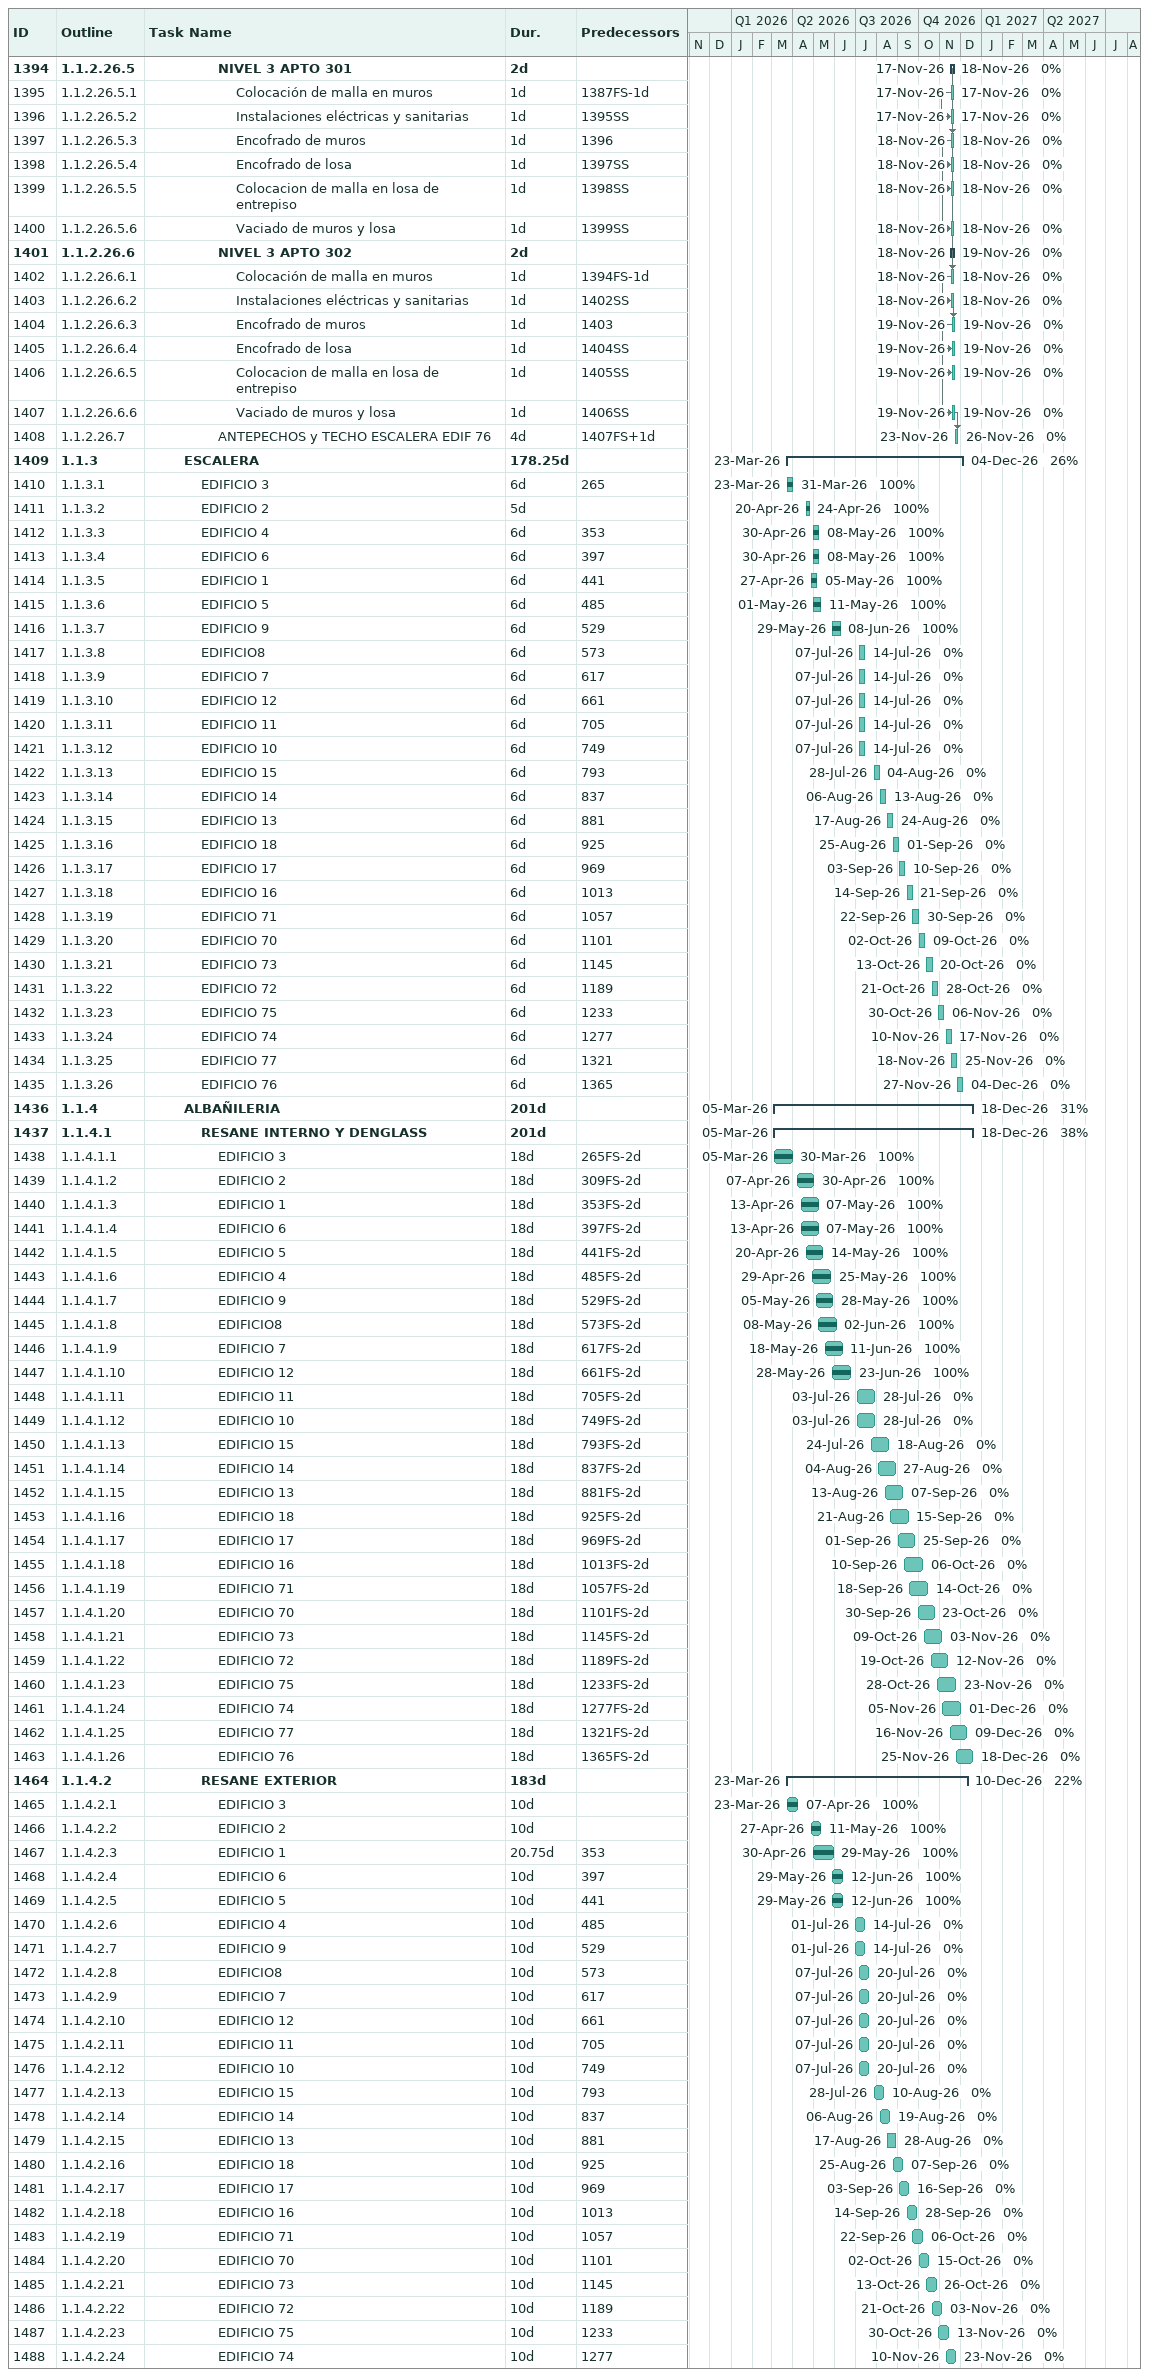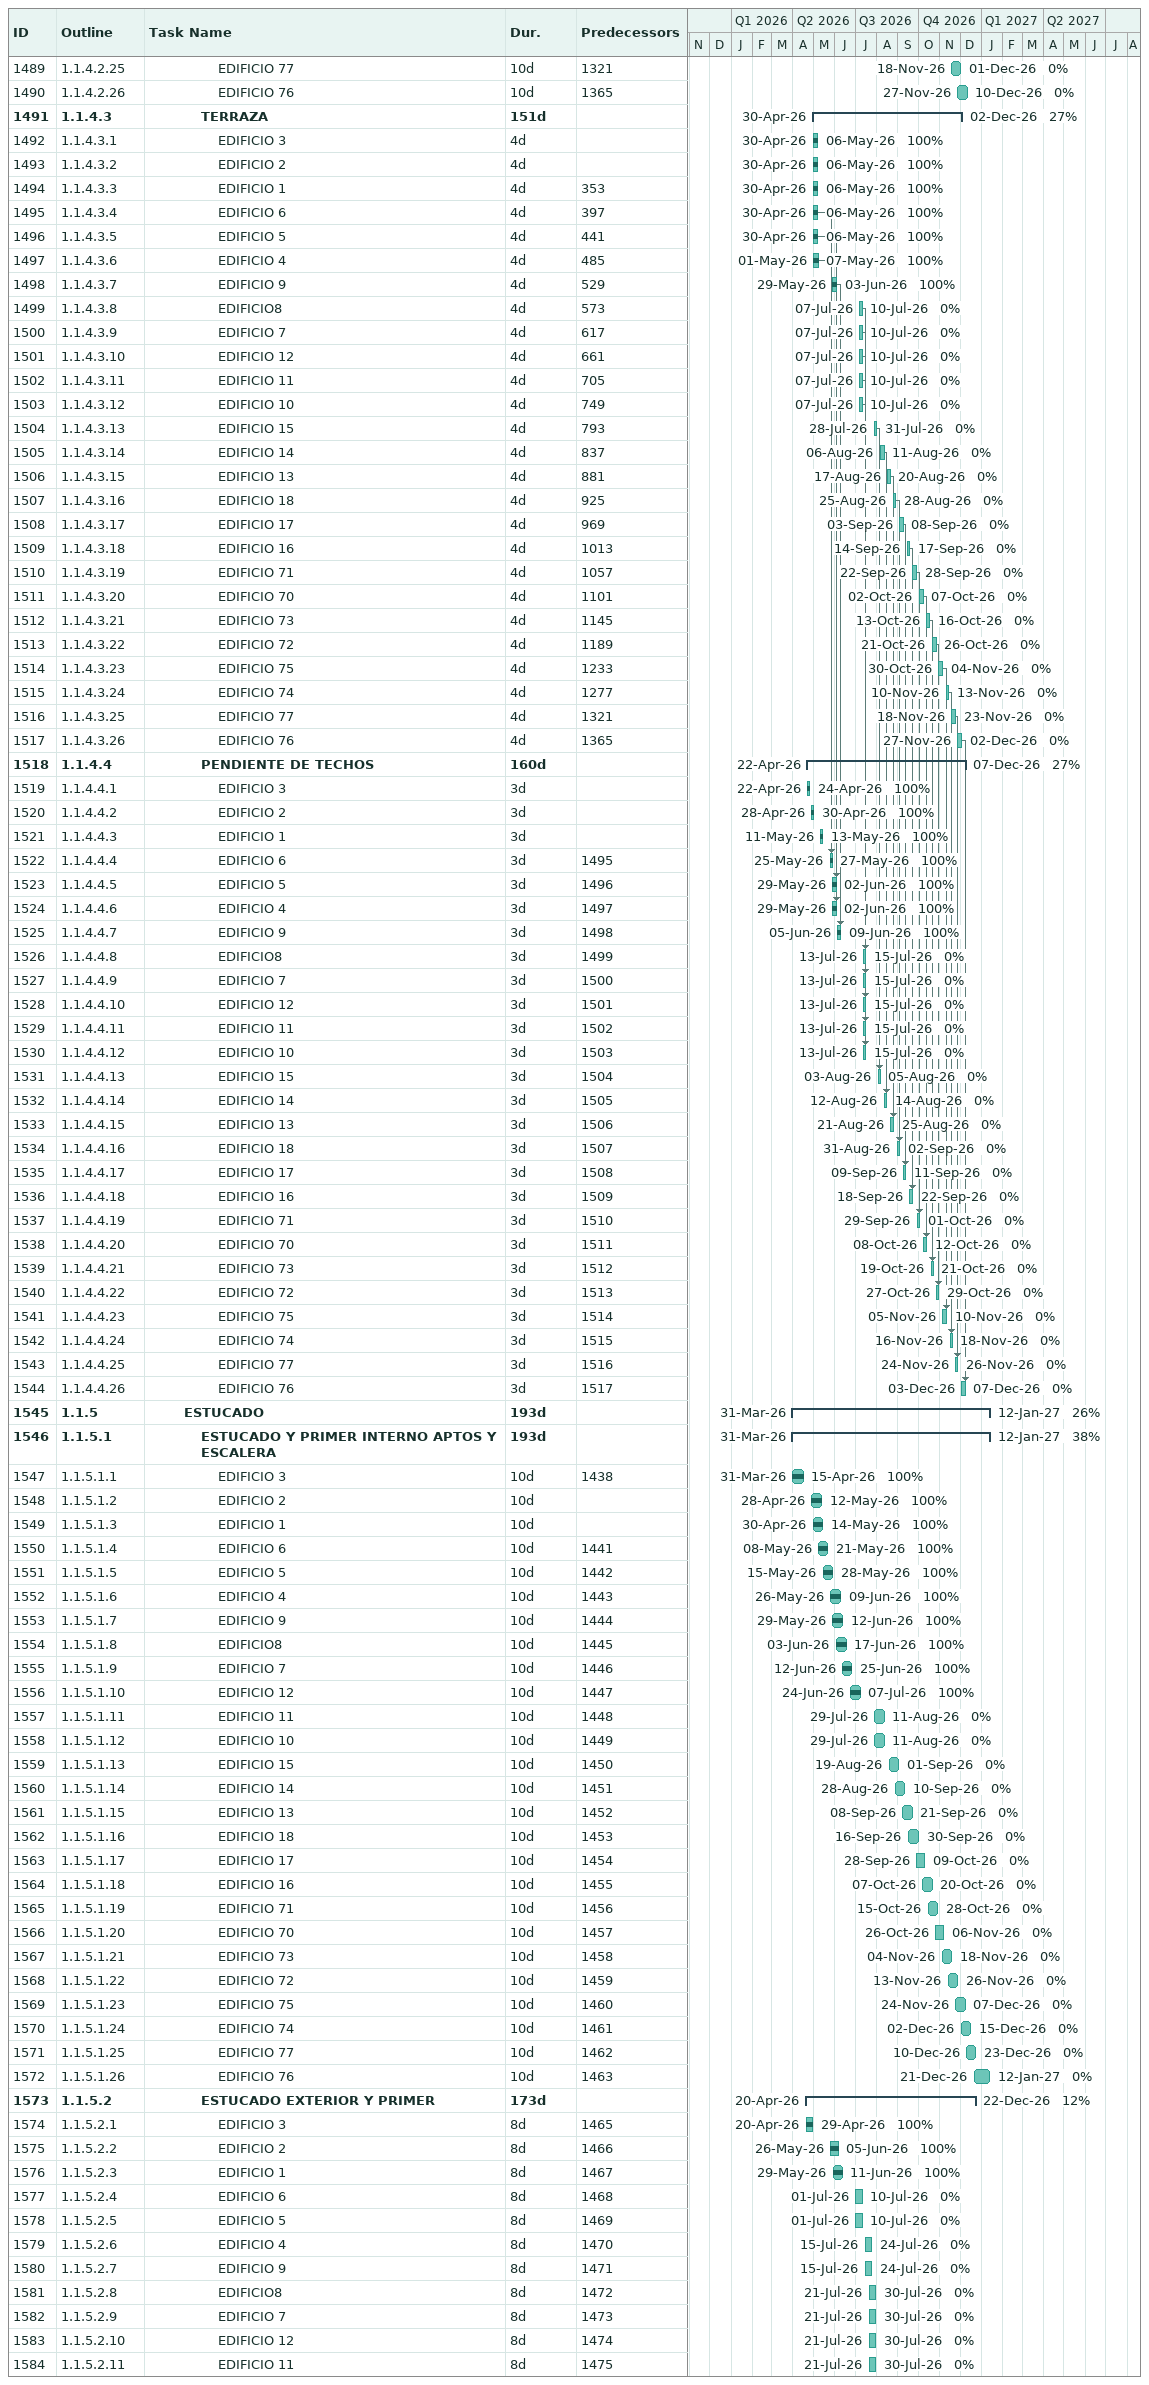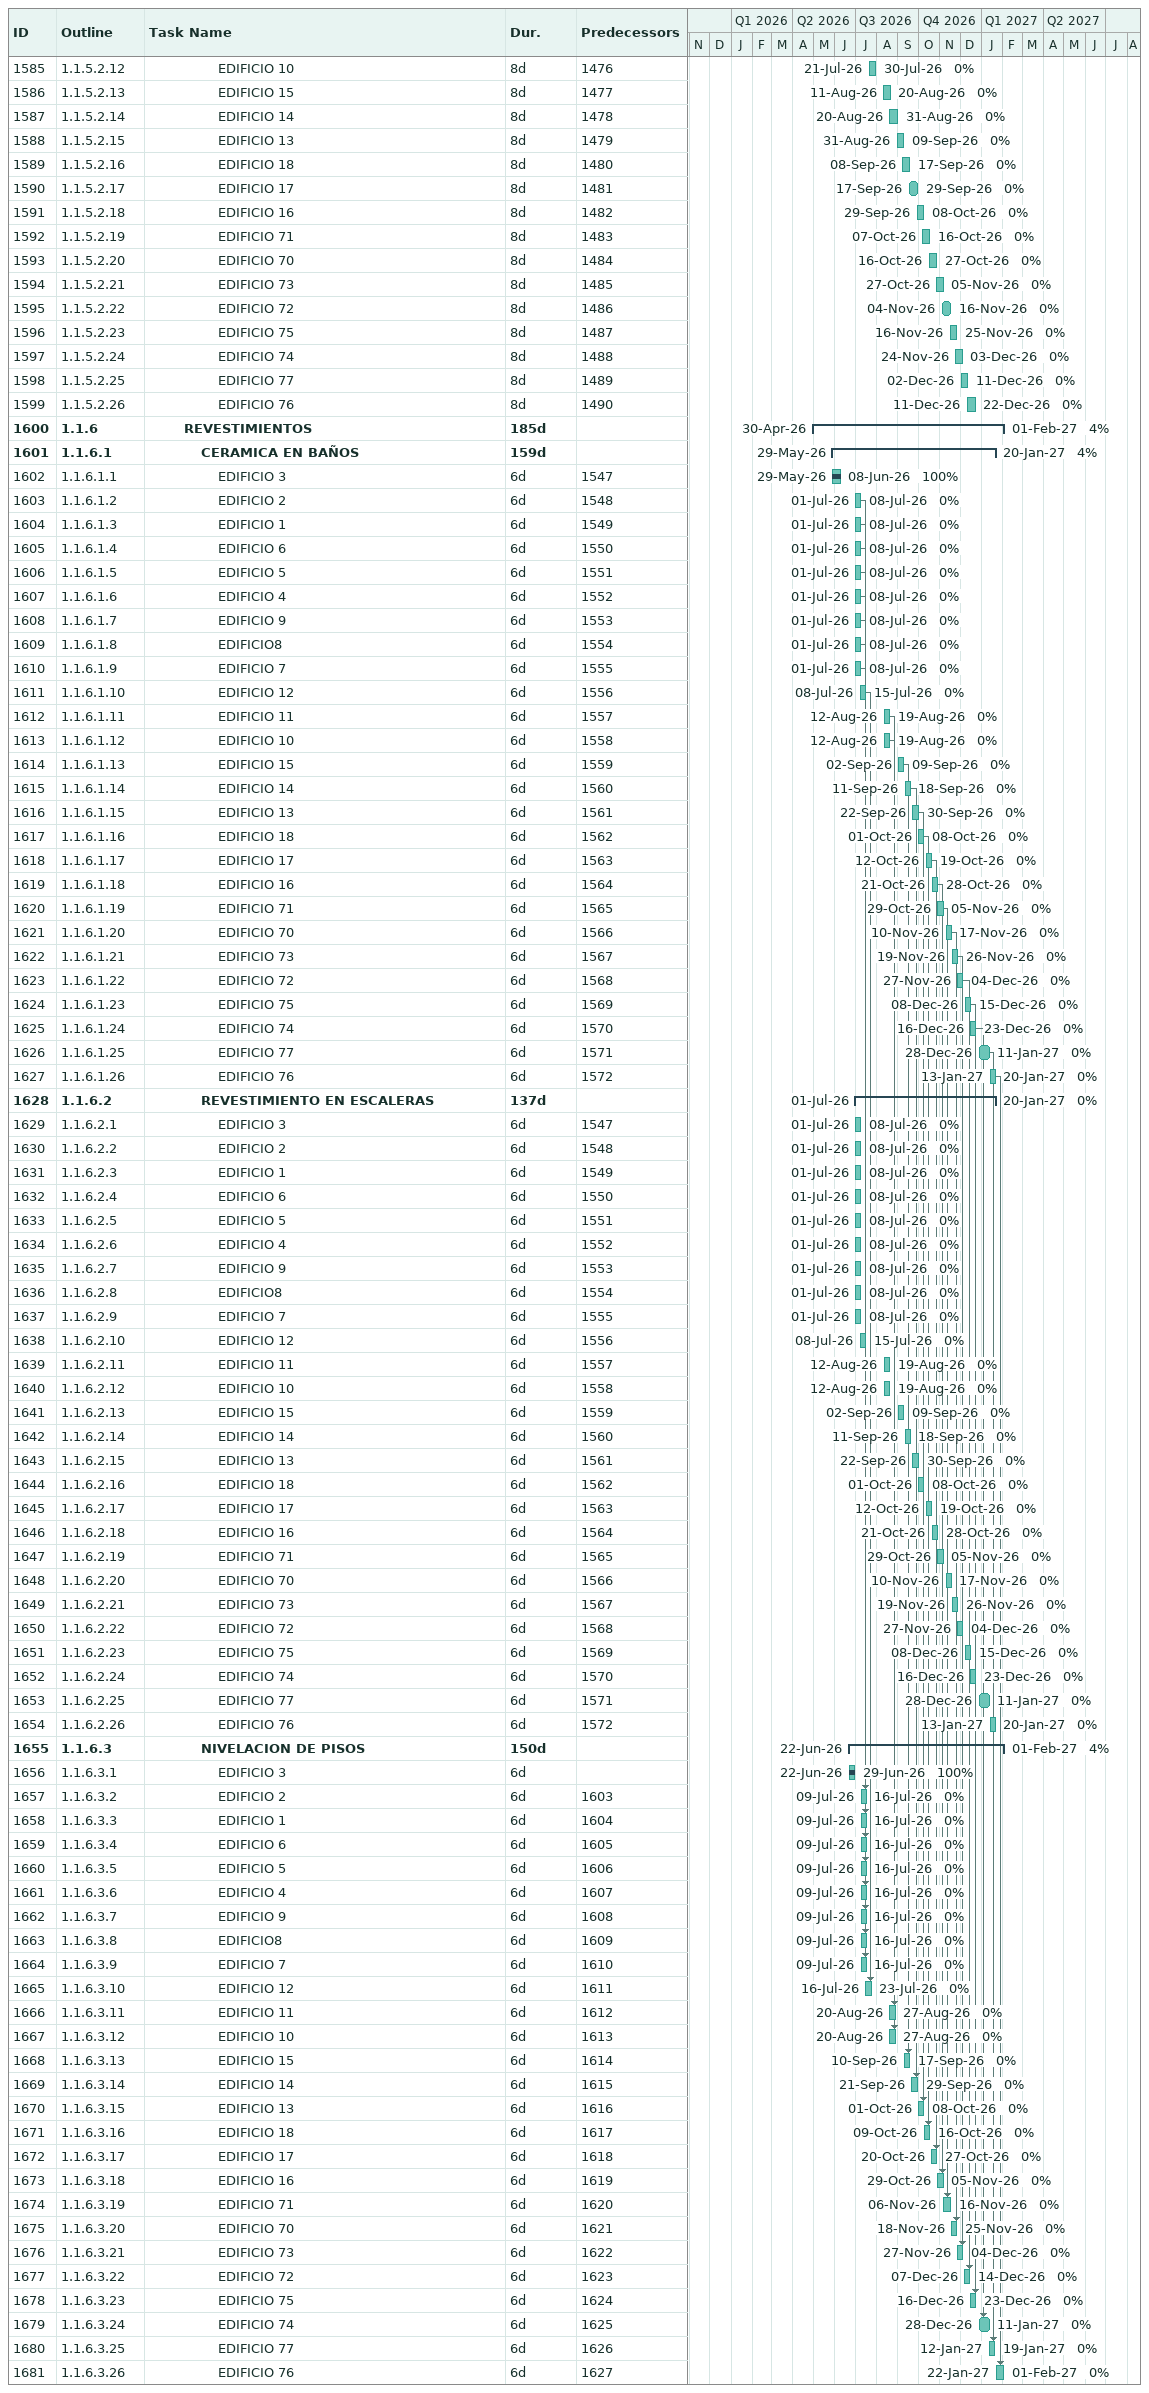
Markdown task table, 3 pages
| ID | WBS | Task | Duration | Start | Finish | Predecessors | % complete |
|---|---|---|---|---|---|---|---|
| 1394 | 1.1.2.26.5 | **NIVEL 3 APTO 301** | 2d | 2026-11-17 | 2026-11-18 |  | 0 |
| 1395 | 1.1.2.26.5.1 | Colocación de malla en muros | 1d | 2026-11-17 | 2026-11-17 | 1387FS-1d | 0 |
| 1396 | 1.1.2.26.5.2 | Instalaciones eléctricas y sanitarias | 1d | 2026-11-17 | 2026-11-17 | 1395SS | 0 |
| 1397 | 1.1.2.26.5.3 | Encofrado de muros | 1d | 2026-11-18 | 2026-11-18 | 1396 | 0 |
| 1398 | 1.1.2.26.5.4 | Encofrado de losa | 1d | 2026-11-18 | 2026-11-18 | 1397SS | 0 |
| 1399 | 1.1.2.26.5.5 | Colocacion de malla en losa de entrepiso | 1d | 2026-11-18 | 2026-11-18 | 1398SS | 0 |
| 1400 | 1.1.2.26.5.6 | Vaciado de muros y losa | 1d | 2026-11-18 | 2026-11-18 | 1399SS | 0 |
| 1401 | 1.1.2.26.6 | **NIVEL 3 APTO 302** | 2d | 2026-11-18 | 2026-11-19 |  | 0 |
| 1402 | 1.1.2.26.6.1 | Colocación de malla en muros | 1d | 2026-11-18 | 2026-11-18 | 1394FS-1d | 0 |
| 1403 | 1.1.2.26.6.2 | Instalaciones eléctricas y sanitarias | 1d | 2026-11-18 | 2026-11-18 | 1402SS | 0 |
| 1404 | 1.1.2.26.6.3 | Encofrado de muros | 1d | 2026-11-19 | 2026-11-19 | 1403 | 0 |
| 1405 | 1.1.2.26.6.4 | Encofrado de losa | 1d | 2026-11-19 | 2026-11-19 | 1404SS | 0 |
| 1406 | 1.1.2.26.6.5 | Colocacion de malla en losa de entrepiso | 1d | 2026-11-19 | 2026-11-19 | 1405SS | 0 |
| 1407 | 1.1.2.26.6.6 | Vaciado de muros y losa | 1d | 2026-11-19 | 2026-11-19 | 1406SS | 0 |
| 1408 | 1.1.2.26.7 | ANTEPECHOS y TECHO ESCALERA EDIF 76 | 4d | 2026-11-23 | 2026-11-26 | 1407FS+1d | 0 |
| 1409 | 1.1.3 | **ESCALERA** | 178.25d | 2026-03-23 | 2026-12-04 |  | 26 |
| 1410 | 1.1.3.1 | EDIFICIO 3 | 6d | 2026-03-23 | 2026-03-31 | 265 | 100 |
| 1411 | 1.1.3.2 | EDIFICIO 2 | 5d | 2026-04-20 | 2026-04-24 |  | 100 |
| 1412 | 1.1.3.3 | EDIFICIO 4 | 6d | 2026-04-30 | 2026-05-08 | 353 | 100 |
| 1413 | 1.1.3.4 | EDIFICIO 6 | 6d | 2026-04-30 | 2026-05-08 | 397 | 100 |
| 1414 | 1.1.3.5 | EDIFICIO 1 | 6d | 2026-04-27 | 2026-05-05 | 441 | 100 |
| 1415 | 1.1.3.6 | EDIFICIO 5 | 6d | 2026-05-01 | 2026-05-11 | 485 | 100 |
| 1416 | 1.1.3.7 | EDIFICIO 9 | 6d | 2026-05-29 | 2026-06-08 | 529 | 100 |
| 1417 | 1.1.3.8 | EDIFICIO8 | 6d | 2026-07-07 | 2026-07-14 | 573 | 0 |
| 1418 | 1.1.3.9 | EDIFICIO 7 | 6d | 2026-07-07 | 2026-07-14 | 617 | 0 |
| 1419 | 1.1.3.10 | EDIFICIO 12 | 6d | 2026-07-07 | 2026-07-14 | 661 | 0 |
| 1420 | 1.1.3.11 | EDIFICIO 11 | 6d | 2026-07-07 | 2026-07-14 | 705 | 0 |
| 1421 | 1.1.3.12 | EDIFICIO 10 | 6d | 2026-07-07 | 2026-07-14 | 749 | 0 |
| 1422 | 1.1.3.13 | EDIFICIO 15 | 6d | 2026-07-28 | 2026-08-04 | 793 | 0 |
| 1423 | 1.1.3.14 | EDIFICIO 14 | 6d | 2026-08-06 | 2026-08-13 | 837 | 0 |
| 1424 | 1.1.3.15 | EDIFICIO 13 | 6d | 2026-08-17 | 2026-08-24 | 881 | 0 |
| 1425 | 1.1.3.16 | EDIFICIO 18 | 6d | 2026-08-25 | 2026-09-01 | 925 | 0 |
| 1426 | 1.1.3.17 | EDIFICIO 17 | 6d | 2026-09-03 | 2026-09-10 | 969 | 0 |
| 1427 | 1.1.3.18 | EDIFICIO 16 | 6d | 2026-09-14 | 2026-09-21 | 1013 | 0 |
| 1428 | 1.1.3.19 | EDIFICIO 71 | 6d | 2026-09-22 | 2026-09-30 | 1057 | 0 |
| 1429 | 1.1.3.20 | EDIFICIO 70 | 6d | 2026-10-02 | 2026-10-09 | 1101 | 0 |
| 1430 | 1.1.3.21 | EDIFICIO 73 | 6d | 2026-10-13 | 2026-10-20 | 1145 | 0 |
| 1431 | 1.1.3.22 | EDIFICIO 72 | 6d | 2026-10-21 | 2026-10-28 | 1189 | 0 |
| 1432 | 1.1.3.23 | EDIFICIO 75 | 6d | 2026-10-30 | 2026-11-06 | 1233 | 0 |
| 1433 | 1.1.3.24 | EDIFICIO 74 | 6d | 2026-11-10 | 2026-11-17 | 1277 | 0 |
| 1434 | 1.1.3.25 | EDIFICIO 77 | 6d | 2026-11-18 | 2026-11-25 | 1321 | 0 |
| 1435 | 1.1.3.26 | EDIFICIO 76 | 6d | 2026-11-27 | 2026-12-04 | 1365 | 0 |
| 1436 | 1.1.4 | **ALBAÑILERIA** | 201d | 2026-03-05 | 2026-12-18 |  | 31 |
| 1437 | 1.1.4.1 | **RESANE INTERNO Y DENGLASS** | 201d | 2026-03-05 | 2026-12-18 |  | 38 |
| 1438 | 1.1.4.1.1 | EDIFICIO 3 | 18d | 2026-03-05 | 2026-03-30 | 265FS-2d | 100 |
| 1439 | 1.1.4.1.2 | EDIFICIO 2 | 18d | 2026-04-07 | 2026-04-30 | 309FS-2d | 100 |
| 1440 | 1.1.4.1.3 | EDIFICIO 1 | 18d | 2026-04-13 | 2026-05-07 | 353FS-2d | 100 |
| 1441 | 1.1.4.1.4 | EDIFICIO 6 | 18d | 2026-04-13 | 2026-05-07 | 397FS-2d | 100 |
| 1442 | 1.1.4.1.5 | EDIFICIO 5 | 18d | 2026-04-20 | 2026-05-14 | 441FS-2d | 100 |
| 1443 | 1.1.4.1.6 | EDIFICIO 4 | 18d | 2026-04-29 | 2026-05-25 | 485FS-2d | 100 |
| 1444 | 1.1.4.1.7 | EDIFICIO 9 | 18d | 2026-05-05 | 2026-05-28 | 529FS-2d | 100 |
| 1445 | 1.1.4.1.8 | EDIFICIO8 | 18d | 2026-05-08 | 2026-06-02 | 573FS-2d | 100 |
| 1446 | 1.1.4.1.9 | EDIFICIO 7 | 18d | 2026-05-18 | 2026-06-11 | 617FS-2d | 100 |
| 1447 | 1.1.4.1.10 | EDIFICIO 12 | 18d | 2026-05-28 | 2026-06-23 | 661FS-2d | 100 |
| 1448 | 1.1.4.1.11 | EDIFICIO 11 | 18d | 2026-07-03 | 2026-07-28 | 705FS-2d | 0 |
| 1449 | 1.1.4.1.12 | EDIFICIO 10 | 18d | 2026-07-03 | 2026-07-28 | 749FS-2d | 0 |
| 1450 | 1.1.4.1.13 | EDIFICIO 15 | 18d | 2026-07-24 | 2026-08-18 | 793FS-2d | 0 |
| 1451 | 1.1.4.1.14 | EDIFICIO 14 | 18d | 2026-08-04 | 2026-08-27 | 837FS-2d | 0 |
| 1452 | 1.1.4.1.15 | EDIFICIO 13 | 18d | 2026-08-13 | 2026-09-07 | 881FS-2d | 0 |
| 1453 | 1.1.4.1.16 | EDIFICIO 18 | 18d | 2026-08-21 | 2026-09-15 | 925FS-2d | 0 |
| 1454 | 1.1.4.1.17 | EDIFICIO 17 | 18d | 2026-09-01 | 2026-09-25 | 969FS-2d | 0 |
| 1455 | 1.1.4.1.18 | EDIFICIO 16 | 18d | 2026-09-10 | 2026-10-06 | 1013FS-2d | 0 |
| 1456 | 1.1.4.1.19 | EDIFICIO 71 | 18d | 2026-09-18 | 2026-10-14 | 1057FS-2d | 0 |
| 1457 | 1.1.4.1.20 | EDIFICIO 70 | 18d | 2026-09-30 | 2026-10-23 | 1101FS-2d | 0 |
| 1458 | 1.1.4.1.21 | EDIFICIO 73 | 18d | 2026-10-09 | 2026-11-03 | 1145FS-2d | 0 |
| 1459 | 1.1.4.1.22 | EDIFICIO 72 | 18d | 2026-10-19 | 2026-11-12 | 1189FS-2d | 0 |
| 1460 | 1.1.4.1.23 | EDIFICIO 75 | 18d | 2026-10-28 | 2026-11-23 | 1233FS-2d | 0 |
| 1461 | 1.1.4.1.24 | EDIFICIO 74 | 18d | 2026-11-05 | 2026-12-01 | 1277FS-2d | 0 |
| 1462 | 1.1.4.1.25 | EDIFICIO 77 | 18d | 2026-11-16 | 2026-12-09 | 1321FS-2d | 0 |
| 1463 | 1.1.4.1.26 | EDIFICIO 76 | 18d | 2026-11-25 | 2026-12-18 | 1365FS-2d | 0 |
| 1464 | 1.1.4.2 | **RESANE EXTERIOR** | 183d | 2026-03-23 | 2026-12-10 |  | 22 |
| 1465 | 1.1.4.2.1 | EDIFICIO 3 | 10d | 2026-03-23 | 2026-04-07 |  | 100 |
| 1466 | 1.1.4.2.2 | EDIFICIO 2 | 10d | 2026-04-27 | 2026-05-11 |  | 100 |
| 1467 | 1.1.4.2.3 | EDIFICIO 1 | 20.75d | 2026-04-30 | 2026-05-29 | 353 | 100 |
| 1468 | 1.1.4.2.4 | EDIFICIO 6 | 10d | 2026-05-29 | 2026-06-12 | 397 | 100 |
| 1469 | 1.1.4.2.5 | EDIFICIO 5 | 10d | 2026-05-29 | 2026-06-12 | 441 | 100 |
| 1470 | 1.1.4.2.6 | EDIFICIO 4 | 10d | 2026-07-01 | 2026-07-14 | 485 | 0 |
| 1471 | 1.1.4.2.7 | EDIFICIO 9 | 10d | 2026-07-01 | 2026-07-14 | 529 | 0 |
| 1472 | 1.1.4.2.8 | EDIFICIO8 | 10d | 2026-07-07 | 2026-07-20 | 573 | 0 |
| 1473 | 1.1.4.2.9 | EDIFICIO 7 | 10d | 2026-07-07 | 2026-07-20 | 617 | 0 |
| 1474 | 1.1.4.2.10 | EDIFICIO 12 | 10d | 2026-07-07 | 2026-07-20 | 661 | 0 |
| 1475 | 1.1.4.2.11 | EDIFICIO 11 | 10d | 2026-07-07 | 2026-07-20 | 705 | 0 |
| 1476 | 1.1.4.2.12 | EDIFICIO 10 | 10d | 2026-07-07 | 2026-07-20 | 749 | 0 |
| 1477 | 1.1.4.2.13 | EDIFICIO 15 | 10d | 2026-07-28 | 2026-08-10 | 793 | 0 |
| 1478 | 1.1.4.2.14 | EDIFICIO 14 | 10d | 2026-08-06 | 2026-08-19 | 837 | 0 |
| 1479 | 1.1.4.2.15 | EDIFICIO 13 | 10d | 2026-08-17 | 2026-08-28 | 881 | 0 |
| 1480 | 1.1.4.2.16 | EDIFICIO 18 | 10d | 2026-08-25 | 2026-09-07 | 925 | 0 |
| 1481 | 1.1.4.2.17 | EDIFICIO 17 | 10d | 2026-09-03 | 2026-09-16 | 969 | 0 |
| 1482 | 1.1.4.2.18 | EDIFICIO 16 | 10d | 2026-09-14 | 2026-09-28 | 1013 | 0 |
| 1483 | 1.1.4.2.19 | EDIFICIO 71 | 10d | 2026-09-22 | 2026-10-06 | 1057 | 0 |
| 1484 | 1.1.4.2.20 | EDIFICIO 70 | 10d | 2026-10-02 | 2026-10-15 | 1101 | 0 |
| 1485 | 1.1.4.2.21 | EDIFICIO 73 | 10d | 2026-10-13 | 2026-10-26 | 1145 | 0 |
| 1486 | 1.1.4.2.22 | EDIFICIO 72 | 10d | 2026-10-21 | 2026-11-03 | 1189 | 0 |
| 1487 | 1.1.4.2.23 | EDIFICIO 75 | 10d | 2026-10-30 | 2026-11-13 | 1233 | 0 |
| 1488 | 1.1.4.2.24 | EDIFICIO 74 | 10d | 2026-11-10 | 2026-11-23 | 1277 | 0 |
| 1489 | 1.1.4.2.25 | EDIFICIO 77 | 10d | 2026-11-18 | 2026-12-01 | 1321 | 0 |
| 1490 | 1.1.4.2.26 | EDIFICIO 76 | 10d | 2026-11-27 | 2026-12-10 | 1365 | 0 |
| 1491 | 1.1.4.3 | **TERRAZA** | 151d | 2026-04-30 | 2026-12-02 |  | 27 |
| 1492 | 1.1.4.3.1 | EDIFICIO 3 | 4d | 2026-04-30 | 2026-05-06 |  | 100 |
| 1493 | 1.1.4.3.2 | EDIFICIO 2 | 4d | 2026-04-30 | 2026-05-06 |  | 100 |
| 1494 | 1.1.4.3.3 | EDIFICIO 1 | 4d | 2026-04-30 | 2026-05-06 | 353 | 100 |
| 1495 | 1.1.4.3.4 | EDIFICIO 6 | 4d | 2026-04-30 | 2026-05-06 | 397 | 100 |
| 1496 | 1.1.4.3.5 | EDIFICIO 5 | 4d | 2026-04-30 | 2026-05-06 | 441 | 100 |
| 1497 | 1.1.4.3.6 | EDIFICIO 4 | 4d | 2026-05-01 | 2026-05-07 | 485 | 100 |
| 1498 | 1.1.4.3.7 | EDIFICIO 9 | 4d | 2026-05-29 | 2026-06-03 | 529 | 100 |
| 1499 | 1.1.4.3.8 | EDIFICIO8 | 4d | 2026-07-07 | 2026-07-10 | 573 | 0 |
| 1500 | 1.1.4.3.9 | EDIFICIO 7 | 4d | 2026-07-07 | 2026-07-10 | 617 | 0 |
| 1501 | 1.1.4.3.10 | EDIFICIO 12 | 4d | 2026-07-07 | 2026-07-10 | 661 | 0 |
| 1502 | 1.1.4.3.11 | EDIFICIO 11 | 4d | 2026-07-07 | 2026-07-10 | 705 | 0 |
| 1503 | 1.1.4.3.12 | EDIFICIO 10 | 4d | 2026-07-07 | 2026-07-10 | 749 | 0 |
| 1504 | 1.1.4.3.13 | EDIFICIO 15 | 4d | 2026-07-28 | 2026-07-31 | 793 | 0 |
| 1505 | 1.1.4.3.14 | EDIFICIO 14 | 4d | 2026-08-06 | 2026-08-11 | 837 | 0 |
| 1506 | 1.1.4.3.15 | EDIFICIO 13 | 4d | 2026-08-17 | 2026-08-20 | 881 | 0 |
| 1507 | 1.1.4.3.16 | EDIFICIO 18 | 4d | 2026-08-25 | 2026-08-28 | 925 | 0 |
| 1508 | 1.1.4.3.17 | EDIFICIO 17 | 4d | 2026-09-03 | 2026-09-08 | 969 | 0 |
| 1509 | 1.1.4.3.18 | EDIFICIO 16 | 4d | 2026-09-14 | 2026-09-17 | 1013 | 0 |
| 1510 | 1.1.4.3.19 | EDIFICIO 71 | 4d | 2026-09-22 | 2026-09-28 | 1057 | 0 |
| 1511 | 1.1.4.3.20 | EDIFICIO 70 | 4d | 2026-10-02 | 2026-10-07 | 1101 | 0 |
| 1512 | 1.1.4.3.21 | EDIFICIO 73 | 4d | 2026-10-13 | 2026-10-16 | 1145 | 0 |
| 1513 | 1.1.4.3.22 | EDIFICIO 72 | 4d | 2026-10-21 | 2026-10-26 | 1189 | 0 |
| 1514 | 1.1.4.3.23 | EDIFICIO 75 | 4d | 2026-10-30 | 2026-11-04 | 1233 | 0 |
| 1515 | 1.1.4.3.24 | EDIFICIO 74 | 4d | 2026-11-10 | 2026-11-13 | 1277 | 0 |
| 1516 | 1.1.4.3.25 | EDIFICIO 77 | 4d | 2026-11-18 | 2026-11-23 | 1321 | 0 |
| 1517 | 1.1.4.3.26 | EDIFICIO 76 | 4d | 2026-11-27 | 2026-12-02 | 1365 | 0 |
| 1518 | 1.1.4.4 | **PENDIENTE DE TECHOS** | 160d | 2026-04-22 | 2026-12-07 |  | 27 |
| 1519 | 1.1.4.4.1 | EDIFICIO 3 | 3d | 2026-04-22 | 2026-04-24 |  | 100 |
| 1520 | 1.1.4.4.2 | EDIFICIO 2 | 3d | 2026-04-28 | 2026-04-30 |  | 100 |
| 1521 | 1.1.4.4.3 | EDIFICIO 1 | 3d | 2026-05-11 | 2026-05-13 |  | 100 |
| 1522 | 1.1.4.4.4 | EDIFICIO 6 | 3d | 2026-05-25 | 2026-05-27 | 1495 | 100 |
| 1523 | 1.1.4.4.5 | EDIFICIO 5 | 3d | 2026-05-29 | 2026-06-02 | 1496 | 100 |
| 1524 | 1.1.4.4.6 | EDIFICIO 4 | 3d | 2026-05-29 | 2026-06-02 | 1497 | 100 |
| 1525 | 1.1.4.4.7 | EDIFICIO 9 | 3d | 2026-06-05 | 2026-06-09 | 1498 | 100 |
| 1526 | 1.1.4.4.8 | EDIFICIO8 | 3d | 2026-07-13 | 2026-07-15 | 1499 | 0 |
| 1527 | 1.1.4.4.9 | EDIFICIO 7 | 3d | 2026-07-13 | 2026-07-15 | 1500 | 0 |
| 1528 | 1.1.4.4.10 | EDIFICIO 12 | 3d | 2026-07-13 | 2026-07-15 | 1501 | 0 |
| 1529 | 1.1.4.4.11 | EDIFICIO 11 | 3d | 2026-07-13 | 2026-07-15 | 1502 | 0 |
| 1530 | 1.1.4.4.12 | EDIFICIO 10 | 3d | 2026-07-13 | 2026-07-15 | 1503 | 0 |
| 1531 | 1.1.4.4.13 | EDIFICIO 15 | 3d | 2026-08-03 | 2026-08-05 | 1504 | 0 |
| 1532 | 1.1.4.4.14 | EDIFICIO 14 | 3d | 2026-08-12 | 2026-08-14 | 1505 | 0 |
| 1533 | 1.1.4.4.15 | EDIFICIO 13 | 3d | 2026-08-21 | 2026-08-25 | 1506 | 0 |
| 1534 | 1.1.4.4.16 | EDIFICIO 18 | 3d | 2026-08-31 | 2026-09-02 | 1507 | 0 |
| 1535 | 1.1.4.4.17 | EDIFICIO 17 | 3d | 2026-09-09 | 2026-09-11 | 1508 | 0 |
| 1536 | 1.1.4.4.18 | EDIFICIO 16 | 3d | 2026-09-18 | 2026-09-22 | 1509 | 0 |
| 1537 | 1.1.4.4.19 | EDIFICIO 71 | 3d | 2026-09-29 | 2026-10-01 | 1510 | 0 |
| 1538 | 1.1.4.4.20 | EDIFICIO 70 | 3d | 2026-10-08 | 2026-10-12 | 1511 | 0 |
| 1539 | 1.1.4.4.21 | EDIFICIO 73 | 3d | 2026-10-19 | 2026-10-21 | 1512 | 0 |
| 1540 | 1.1.4.4.22 | EDIFICIO 72 | 3d | 2026-10-27 | 2026-10-29 | 1513 | 0 |
| 1541 | 1.1.4.4.23 | EDIFICIO 75 | 3d | 2026-11-05 | 2026-11-10 | 1514 | 0 |
| 1542 | 1.1.4.4.24 | EDIFICIO 74 | 3d | 2026-11-16 | 2026-11-18 | 1515 | 0 |
| 1543 | 1.1.4.4.25 | EDIFICIO 77 | 3d | 2026-11-24 | 2026-11-26 | 1516 | 0 |
| 1544 | 1.1.4.4.26 | EDIFICIO 76 | 3d | 2026-12-03 | 2026-12-07 | 1517 | 0 |
| 1545 | 1.1.5 | **ESTUCADO** | 193d | 2026-03-31 | 2027-01-12 |  | 26 |
| 1546 | 1.1.5.1 | **ESTUCADO Y PRIMER INTERNO APTOS Y ESCALERA** | 193d | 2026-03-31 | 2027-01-12 |  | 38 |
| 1547 | 1.1.5.1.1 | EDIFICIO 3 | 10d | 2026-03-31 | 2026-04-15 | 1438 | 100 |
| 1548 | 1.1.5.1.2 | EDIFICIO 2 | 10d | 2026-04-28 | 2026-05-12 |  | 100 |
| 1549 | 1.1.5.1.3 | EDIFICIO 1 | 10d | 2026-04-30 | 2026-05-14 |  | 100 |
| 1550 | 1.1.5.1.4 | EDIFICIO 6 | 10d | 2026-05-08 | 2026-05-21 | 1441 | 100 |
| 1551 | 1.1.5.1.5 | EDIFICIO 5 | 10d | 2026-05-15 | 2026-05-28 | 1442 | 100 |
| 1552 | 1.1.5.1.6 | EDIFICIO 4 | 10d | 2026-05-26 | 2026-06-09 | 1443 | 100 |
| 1553 | 1.1.5.1.7 | EDIFICIO 9 | 10d | 2026-05-29 | 2026-06-12 | 1444 | 100 |
| 1554 | 1.1.5.1.8 | EDIFICIO8 | 10d | 2026-06-03 | 2026-06-17 | 1445 | 100 |
| 1555 | 1.1.5.1.9 | EDIFICIO 7 | 10d | 2026-06-12 | 2026-06-25 | 1446 | 100 |
| 1556 | 1.1.5.1.10 | EDIFICIO 12 | 10d | 2026-06-24 | 2026-07-07 | 1447 | 100 |
| 1557 | 1.1.5.1.11 | EDIFICIO 11 | 10d | 2026-07-29 | 2026-08-11 | 1448 | 0 |
| 1558 | 1.1.5.1.12 | EDIFICIO 10 | 10d | 2026-07-29 | 2026-08-11 | 1449 | 0 |
| 1559 | 1.1.5.1.13 | EDIFICIO 15 | 10d | 2026-08-19 | 2026-09-01 | 1450 | 0 |
| 1560 | 1.1.5.1.14 | EDIFICIO 14 | 10d | 2026-08-28 | 2026-09-10 | 1451 | 0 |
| 1561 | 1.1.5.1.15 | EDIFICIO 13 | 10d | 2026-09-08 | 2026-09-21 | 1452 | 0 |
| 1562 | 1.1.5.1.16 | EDIFICIO 18 | 10d | 2026-09-16 | 2026-09-30 | 1453 | 0 |
| 1563 | 1.1.5.1.17 | EDIFICIO 17 | 10d | 2026-09-28 | 2026-10-09 | 1454 | 0 |
| 1564 | 1.1.5.1.18 | EDIFICIO 16 | 10d | 2026-10-07 | 2026-10-20 | 1455 | 0 |
| 1565 | 1.1.5.1.19 | EDIFICIO 71 | 10d | 2026-10-15 | 2026-10-28 | 1456 | 0 |
| 1566 | 1.1.5.1.20 | EDIFICIO 70 | 10d | 2026-10-26 | 2026-11-06 | 1457 | 0 |
| 1567 | 1.1.5.1.21 | EDIFICIO 73 | 10d | 2026-11-04 | 2026-11-18 | 1458 | 0 |
| 1568 | 1.1.5.1.22 | EDIFICIO 72 | 10d | 2026-11-13 | 2026-11-26 | 1459 | 0 |
| 1569 | 1.1.5.1.23 | EDIFICIO 75 | 10d | 2026-11-24 | 2026-12-07 | 1460 | 0 |
| 1570 | 1.1.5.1.24 | EDIFICIO 74 | 10d | 2026-12-02 | 2026-12-15 | 1461 | 0 |
| 1571 | 1.1.5.1.25 | EDIFICIO 77 | 10d | 2026-12-10 | 2026-12-23 | 1462 | 0 |
| 1572 | 1.1.5.1.26 | EDIFICIO 76 | 10d | 2026-12-21 | 2027-01-12 | 1463 | 0 |
| 1573 | 1.1.5.2 | **ESTUCADO EXTERIOR Y PRIMER** | 173d | 2026-04-20 | 2026-12-22 |  | 12 |
| 1574 | 1.1.5.2.1 | EDIFICIO 3 | 8d | 2026-04-20 | 2026-04-29 | 1465 | 100 |
| 1575 | 1.1.5.2.2 | EDIFICIO 2 | 8d | 2026-05-26 | 2026-06-05 | 1466 | 100 |
| 1576 | 1.1.5.2.3 | EDIFICIO 1 | 8d | 2026-05-29 | 2026-06-11 | 1467 | 100 |
| 1577 | 1.1.5.2.4 | EDIFICIO 6 | 8d | 2026-07-01 | 2026-07-10 | 1468 | 0 |
| 1578 | 1.1.5.2.5 | EDIFICIO 5 | 8d | 2026-07-01 | 2026-07-10 | 1469 | 0 |
| 1579 | 1.1.5.2.6 | EDIFICIO 4 | 8d | 2026-07-15 | 2026-07-24 | 1470 | 0 |
| 1580 | 1.1.5.2.7 | EDIFICIO 9 | 8d | 2026-07-15 | 2026-07-24 | 1471 | 0 |
| 1581 | 1.1.5.2.8 | EDIFICIO8 | 8d | 2026-07-21 | 2026-07-30 | 1472 | 0 |
| 1582 | 1.1.5.2.9 | EDIFICIO 7 | 8d | 2026-07-21 | 2026-07-30 | 1473 | 0 |
| 1583 | 1.1.5.2.10 | EDIFICIO 12 | 8d | 2026-07-21 | 2026-07-30 | 1474 | 0 |
| 1584 | 1.1.5.2.11 | EDIFICIO 11 | 8d | 2026-07-21 | 2026-07-30 | 1475 | 0 |
| 1585 | 1.1.5.2.12 | EDIFICIO 10 | 8d | 2026-07-21 | 2026-07-30 | 1476 | 0 |
| 1586 | 1.1.5.2.13 | EDIFICIO 15 | 8d | 2026-08-11 | 2026-08-20 | 1477 | 0 |
| 1587 | 1.1.5.2.14 | EDIFICIO 14 | 8d | 2026-08-20 | 2026-08-31 | 1478 | 0 |
| 1588 | 1.1.5.2.15 | EDIFICIO 13 | 8d | 2026-08-31 | 2026-09-09 | 1479 | 0 |
| 1589 | 1.1.5.2.16 | EDIFICIO 18 | 8d | 2026-09-08 | 2026-09-17 | 1480 | 0 |
| 1590 | 1.1.5.2.17 | EDIFICIO 17 | 8d | 2026-09-17 | 2026-09-29 | 1481 | 0 |
| 1591 | 1.1.5.2.18 | EDIFICIO 16 | 8d | 2026-09-29 | 2026-10-08 | 1482 | 0 |
| 1592 | 1.1.5.2.19 | EDIFICIO 71 | 8d | 2026-10-07 | 2026-10-16 | 1483 | 0 |
| 1593 | 1.1.5.2.20 | EDIFICIO 70 | 8d | 2026-10-16 | 2026-10-27 | 1484 | 0 |
| 1594 | 1.1.5.2.21 | EDIFICIO 73 | 8d | 2026-10-27 | 2026-11-05 | 1485 | 0 |
| 1595 | 1.1.5.2.22 | EDIFICIO 72 | 8d | 2026-11-04 | 2026-11-16 | 1486 | 0 |
| 1596 | 1.1.5.2.23 | EDIFICIO 75 | 8d | 2026-11-16 | 2026-11-25 | 1487 | 0 |
| 1597 | 1.1.5.2.24 | EDIFICIO 74 | 8d | 2026-11-24 | 2026-12-03 | 1488 | 0 |
| 1598 | 1.1.5.2.25 | EDIFICIO 77 | 8d | 2026-12-02 | 2026-12-11 | 1489 | 0 |
| 1599 | 1.1.5.2.26 | EDIFICIO 76 | 8d | 2026-12-11 | 2026-12-22 | 1490 | 0 |
| 1600 | 1.1.6 | **REVESTIMIENTOS** | 185d | 2026-04-30 | 2027-02-01 |  | 4 |
| 1601 | 1.1.6.1 | **CERAMICA EN BAÑOS** | 159d | 2026-05-29 | 2027-01-20 |  | 4 |
| 1602 | 1.1.6.1.1 | EDIFICIO 3 | 6d | 2026-05-29 | 2026-06-08 | 1547 | 100 |
| 1603 | 1.1.6.1.2 | EDIFICIO 2 | 6d | 2026-07-01 | 2026-07-08 | 1548 | 0 |
| 1604 | 1.1.6.1.3 | EDIFICIO 1 | 6d | 2026-07-01 | 2026-07-08 | 1549 | 0 |
| 1605 | 1.1.6.1.4 | EDIFICIO 6 | 6d | 2026-07-01 | 2026-07-08 | 1550 | 0 |
| 1606 | 1.1.6.1.5 | EDIFICIO 5 | 6d | 2026-07-01 | 2026-07-08 | 1551 | 0 |
| 1607 | 1.1.6.1.6 | EDIFICIO 4 | 6d | 2026-07-01 | 2026-07-08 | 1552 | 0 |
| 1608 | 1.1.6.1.7 | EDIFICIO 9 | 6d | 2026-07-01 | 2026-07-08 | 1553 | 0 |
| 1609 | 1.1.6.1.8 | EDIFICIO8 | 6d | 2026-07-01 | 2026-07-08 | 1554 | 0 |
| 1610 | 1.1.6.1.9 | EDIFICIO 7 | 6d | 2026-07-01 | 2026-07-08 | 1555 | 0 |
| 1611 | 1.1.6.1.10 | EDIFICIO 12 | 6d | 2026-07-08 | 2026-07-15 | 1556 | 0 |
| 1612 | 1.1.6.1.11 | EDIFICIO 11 | 6d | 2026-08-12 | 2026-08-19 | 1557 | 0 |
| 1613 | 1.1.6.1.12 | EDIFICIO 10 | 6d | 2026-08-12 | 2026-08-19 | 1558 | 0 |
| 1614 | 1.1.6.1.13 | EDIFICIO 15 | 6d | 2026-09-02 | 2026-09-09 | 1559 | 0 |
| 1615 | 1.1.6.1.14 | EDIFICIO 14 | 6d | 2026-09-11 | 2026-09-18 | 1560 | 0 |
| 1616 | 1.1.6.1.15 | EDIFICIO 13 | 6d | 2026-09-22 | 2026-09-30 | 1561 | 0 |
| 1617 | 1.1.6.1.16 | EDIFICIO 18 | 6d | 2026-10-01 | 2026-10-08 | 1562 | 0 |
| 1618 | 1.1.6.1.17 | EDIFICIO 17 | 6d | 2026-10-12 | 2026-10-19 | 1563 | 0 |
| 1619 | 1.1.6.1.18 | EDIFICIO 16 | 6d | 2026-10-21 | 2026-10-28 | 1564 | 0 |
| 1620 | 1.1.6.1.19 | EDIFICIO 71 | 6d | 2026-10-29 | 2026-11-05 | 1565 | 0 |
| 1621 | 1.1.6.1.20 | EDIFICIO 70 | 6d | 2026-11-10 | 2026-11-17 | 1566 | 0 |
| 1622 | 1.1.6.1.21 | EDIFICIO 73 | 6d | 2026-11-19 | 2026-11-26 | 1567 | 0 |
| 1623 | 1.1.6.1.22 | EDIFICIO 72 | 6d | 2026-11-27 | 2026-12-04 | 1568 | 0 |
| 1624 | 1.1.6.1.23 | EDIFICIO 75 | 6d | 2026-12-08 | 2026-12-15 | 1569 | 0 |
| 1625 | 1.1.6.1.24 | EDIFICIO 74 | 6d | 2026-12-16 | 2026-12-23 | 1570 | 0 |
| 1626 | 1.1.6.1.25 | EDIFICIO 77 | 6d | 2026-12-28 | 2027-01-11 | 1571 | 0 |
| 1627 | 1.1.6.1.26 | EDIFICIO 76 | 6d | 2027-01-13 | 2027-01-20 | 1572 | 0 |
| 1628 | 1.1.6.2 | **REVESTIMIENTO EN ESCALERAS** | 137d | 2026-07-01 | 2027-01-20 |  | 0 |
| 1629 | 1.1.6.2.1 | EDIFICIO 3 | 6d | 2026-07-01 | 2026-07-08 | 1547 | 0 |
| 1630 | 1.1.6.2.2 | EDIFICIO 2 | 6d | 2026-07-01 | 2026-07-08 | 1548 | 0 |
| 1631 | 1.1.6.2.3 | EDIFICIO 1 | 6d | 2026-07-01 | 2026-07-08 | 1549 | 0 |
| 1632 | 1.1.6.2.4 | EDIFICIO 6 | 6d | 2026-07-01 | 2026-07-08 | 1550 | 0 |
| 1633 | 1.1.6.2.5 | EDIFICIO 5 | 6d | 2026-07-01 | 2026-07-08 | 1551 | 0 |
| 1634 | 1.1.6.2.6 | EDIFICIO 4 | 6d | 2026-07-01 | 2026-07-08 | 1552 | 0 |
| 1635 | 1.1.6.2.7 | EDIFICIO 9 | 6d | 2026-07-01 | 2026-07-08 | 1553 | 0 |
| 1636 | 1.1.6.2.8 | EDIFICIO8 | 6d | 2026-07-01 | 2026-07-08 | 1554 | 0 |
| 1637 | 1.1.6.2.9 | EDIFICIO 7 | 6d | 2026-07-01 | 2026-07-08 | 1555 | 0 |
| 1638 | 1.1.6.2.10 | EDIFICIO 12 | 6d | 2026-07-08 | 2026-07-15 | 1556 | 0 |
| 1639 | 1.1.6.2.11 | EDIFICIO 11 | 6d | 2026-08-12 | 2026-08-19 | 1557 | 0 |
| 1640 | 1.1.6.2.12 | EDIFICIO 10 | 6d | 2026-08-12 | 2026-08-19 | 1558 | 0 |
| 1641 | 1.1.6.2.13 | EDIFICIO 15 | 6d | 2026-09-02 | 2026-09-09 | 1559 | 0 |
| 1642 | 1.1.6.2.14 | EDIFICIO 14 | 6d | 2026-09-11 | 2026-09-18 | 1560 | 0 |
| 1643 | 1.1.6.2.15 | EDIFICIO 13 | 6d | 2026-09-22 | 2026-09-30 | 1561 | 0 |
| 1644 | 1.1.6.2.16 | EDIFICIO 18 | 6d | 2026-10-01 | 2026-10-08 | 1562 | 0 |
| 1645 | 1.1.6.2.17 | EDIFICIO 17 | 6d | 2026-10-12 | 2026-10-19 | 1563 | 0 |
| 1646 | 1.1.6.2.18 | EDIFICIO 16 | 6d | 2026-10-21 | 2026-10-28 | 1564 | 0 |
| 1647 | 1.1.6.2.19 | EDIFICIO 71 | 6d | 2026-10-29 | 2026-11-05 | 1565 | 0 |
| 1648 | 1.1.6.2.20 | EDIFICIO 70 | 6d | 2026-11-10 | 2026-11-17 | 1566 | 0 |
| 1649 | 1.1.6.2.21 | EDIFICIO 73 | 6d | 2026-11-19 | 2026-11-26 | 1567 | 0 |
| 1650 | 1.1.6.2.22 | EDIFICIO 72 | 6d | 2026-11-27 | 2026-12-04 | 1568 | 0 |
| 1651 | 1.1.6.2.23 | EDIFICIO 75 | 6d | 2026-12-08 | 2026-12-15 | 1569 | 0 |
| 1652 | 1.1.6.2.24 | EDIFICIO 74 | 6d | 2026-12-16 | 2026-12-23 | 1570 | 0 |
| 1653 | 1.1.6.2.25 | EDIFICIO 77 | 6d | 2026-12-28 | 2027-01-11 | 1571 | 0 |
| 1654 | 1.1.6.2.26 | EDIFICIO 76 | 6d | 2027-01-13 | 2027-01-20 | 1572 | 0 |
| 1655 | 1.1.6.3 | **NIVELACION DE PISOS** | 150d | 2026-06-22 | 2027-02-01 |  | 4 |
| 1656 | 1.1.6.3.1 | EDIFICIO 3 | 6d | 2026-06-22 | 2026-06-29 |  | 100 |
| 1657 | 1.1.6.3.2 | EDIFICIO 2 | 6d | 2026-07-09 | 2026-07-16 | 1603 | 0 |
| 1658 | 1.1.6.3.3 | EDIFICIO 1 | 6d | 2026-07-09 | 2026-07-16 | 1604 | 0 |
| 1659 | 1.1.6.3.4 | EDIFICIO 6 | 6d | 2026-07-09 | 2026-07-16 | 1605 | 0 |
| 1660 | 1.1.6.3.5 | EDIFICIO 5 | 6d | 2026-07-09 | 2026-07-16 | 1606 | 0 |
| 1661 | 1.1.6.3.6 | EDIFICIO 4 | 6d | 2026-07-09 | 2026-07-16 | 1607 | 0 |
| 1662 | 1.1.6.3.7 | EDIFICIO 9 | 6d | 2026-07-09 | 2026-07-16 | 1608 | 0 |
| 1663 | 1.1.6.3.8 | EDIFICIO8 | 6d | 2026-07-09 | 2026-07-16 | 1609 | 0 |
| 1664 | 1.1.6.3.9 | EDIFICIO 7 | 6d | 2026-07-09 | 2026-07-16 | 1610 | 0 |
| 1665 | 1.1.6.3.10 | EDIFICIO 12 | 6d | 2026-07-16 | 2026-07-23 | 1611 | 0 |
| 1666 | 1.1.6.3.11 | EDIFICIO 11 | 6d | 2026-08-20 | 2026-08-27 | 1612 | 0 |
| 1667 | 1.1.6.3.12 | EDIFICIO 10 | 6d | 2026-08-20 | 2026-08-27 | 1613 | 0 |
| 1668 | 1.1.6.3.13 | EDIFICIO 15 | 6d | 2026-09-10 | 2026-09-17 | 1614 | 0 |
| 1669 | 1.1.6.3.14 | EDIFICIO 14 | 6d | 2026-09-21 | 2026-09-29 | 1615 | 0 |
| 1670 | 1.1.6.3.15 | EDIFICIO 13 | 6d | 2026-10-01 | 2026-10-08 | 1616 | 0 |
| 1671 | 1.1.6.3.16 | EDIFICIO 18 | 6d | 2026-10-09 | 2026-10-16 | 1617 | 0 |
| 1672 | 1.1.6.3.17 | EDIFICIO 17 | 6d | 2026-10-20 | 2026-10-27 | 1618 | 0 |
| 1673 | 1.1.6.3.18 | EDIFICIO 16 | 6d | 2026-10-29 | 2026-11-05 | 1619 | 0 |
| 1674 | 1.1.6.3.19 | EDIFICIO 71 | 6d | 2026-11-06 | 2026-11-16 | 1620 | 0 |
| 1675 | 1.1.6.3.20 | EDIFICIO 70 | 6d | 2026-11-18 | 2026-11-25 | 1621 | 0 |
| 1676 | 1.1.6.3.21 | EDIFICIO 73 | 6d | 2026-11-27 | 2026-12-04 | 1622 | 0 |
| 1677 | 1.1.6.3.22 | EDIFICIO 72 | 6d | 2026-12-07 | 2026-12-14 | 1623 | 0 |
| 1678 | 1.1.6.3.23 | EDIFICIO 75 | 6d | 2026-12-16 | 2026-12-23 | 1624 | 0 |
| 1679 | 1.1.6.3.24 | EDIFICIO 74 | 6d | 2026-12-28 | 2027-01-11 | 1625 | 0 |
| 1680 | 1.1.6.3.25 | EDIFICIO 77 | 6d | 2027-01-12 | 2027-01-19 | 1626 | 0 |
| 1681 | 1.1.6.3.26 | EDIFICIO 76 | 6d | 2027-01-22 | 2027-02-01 | 1627 | 0 |
